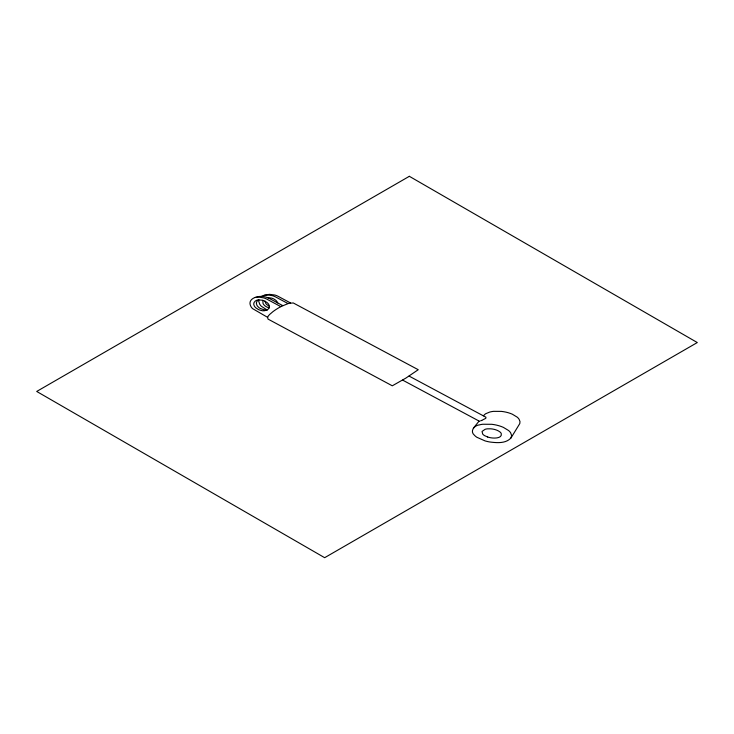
<?xml version="1.0" encoding="UTF-8"?>
<svg xmlns="http://www.w3.org/2000/svg" width="734" height="734" viewBox="0 0 734 734"><rect width="100%" height="100%" fill="white"/><g stroke="black" fill="none" stroke-linecap="round" stroke-linejoin="round"><path stroke-width="1.1" d="M258.836 299.903L258.781 300.224A15.524 8.964 0 0 0 258.707 301.197L259.735 304.252A21.194 12.239 0 0 0 261.332 306.252L267.002 309.941M262.8 300.353L263.066 303.573A14.056 8.111 0 0 0 264.084 304.995L264.754 305.647A11.047 6.377 0 0 0 269.194 307.876M511.002 437.923L511.635 435.556L510.635 432.803A18.598 10.735 0 0 0 508.598 430.528L503.359 427.362A28.36 16.377 0 0 0 491.835 424.298L482.743 424.252A16.588 9.579 0 0 0 479.559 424.858C474.421 425.188 469.402 431.234 474.531 435.345A19.928 11.505 0 0 0 476.843 437.262L485.046 440.895A29.443 17.001 0 0 0 489.908 442.006C496.863 442.886 505.9 443.703 511.002 437.923L519.791 423.582L519.993 421.564L519.131 419.343A17.35 10.019 0 0 0 517.231 417.169L512.304 414.187A25.855 14.928 0 0 0 501.377 411.389L493.532 411.352A16.249 9.377 0 0 0 489.67 412.086L485.468 413.829L483.339 415.82M473.357 428.188L479.091 421.077M281.342 306.381L288.719 303.353L293.261 302.949L418.242 369.716L405.874 378.102L392.295 385.809L267.993 319.07C266.203 316.29 271.011 313.556 272.736 311.812A64.234 37.085 0 0 1 281.351 306.39M481.954 420.298L485.394 418.508A4.588 2.652 0 0 0 485.981 417.985M481.733 420.389L480.531 420.894M282.819 305.656L269.084 298.316A13.955 8.056 0 0 0 266.139 297.197C260.01 294.747 246.193 297.857 250.945 306.61A21.121 12.194 0 0 0 252.569 308.619L267.58 317.327M261.387 296.481A8.01 4.624 0 0 1 264.203 295.316L269.442 294.334L274.828 295.031A13.542 7.817 0 0 1 277.718 296.114L290.471 302.931M264.212 295.316L267.681 294.949L272.342 295.646A13.652 7.881 0 0 1 275.25 296.747L288.003 303.555M255.294 297.49L258.799 297.114L263.534 297.848A14.084 8.129 0 0 1 266.506 298.967L280.856 306.647M258.643 299.903C255.634 299.766 252.349 302.885 254.248 305.867A13.974 8.065 0 0 0 255.863 307.858L258.304 309.464A9.239 5.331 0 0 0 260.9 310.372C264.488 311.895 271.369 309.418 268.855 304.683A13.992 8.083 0 0 0 267.24 302.702L265.268 301.353A9.303 5.367 0 0 0 262.295 300.224L258.643 299.903A5.872 3.386 0 0 0 257.212 300.968L256.322 302.839L256.827 305.069A14.322 8.267 0 0 0 257.707 306.399L258.974 307.61A11.643 6.725 0 0 0 260.304 308.473L263.965 309.766L267.222 309.922M267.589 297.683L271.296 298.041A9.551 5.514 0 0 1 273.993 299.087L275.553 300.096A13.506 7.799 0 0 1 277.204 301.867L277.755 302.949M487.697 437.014L484.642 435.666A9.955 5.744 0 0 1 482.733 434.106L482.027 431.464L485.11 429.298A8.258 4.771 0 0 1 487.523 428.83L490.743 428.812A13.909 8.028 0 0 1 498.579 431.023L500.093 432.06A9.138 5.276 0 0 1 501.23 433.445C502.561 438.4 494.459 438.363 491.312 437.849A14.616 8.441 0 0 1 487.697 437.014M269.369 306.362L266.754 304.546A13.863 8.001 0 0 1 265.699 303.234L265.029 301.224M409.086 376.083L485.926 417.206M402.617 380.093L479.366 421.224M409.343 176.307L36.7 391.451L324.657 557.693L697.3 342.549L409.343 176.307"/></g></svg>
